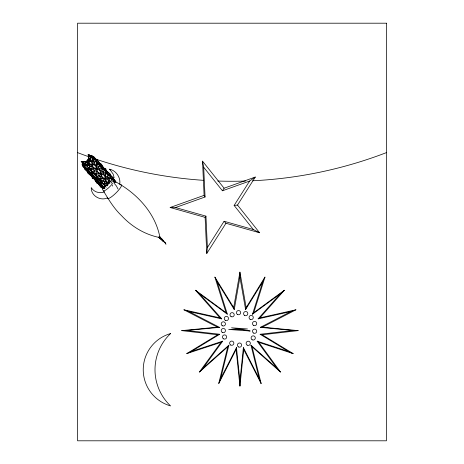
<?xml version="1.0" encoding="UTF-8"?>
<svg xmlns="http://www.w3.org/2000/svg" width="464" height="464" viewBox="0 0 464 464"><rect width="100%" height="100%" fill="white"/><g stroke="black" fill="none" stroke-linecap="round" stroke-linejoin="round"><path stroke-width="0.7" d="M101.152 164.36L100.908 183.141L99.592 183.025M112.648 185.24L112.497 186.087M259.585 232.76L225.962 223.259L206.787 253.466L207.396 247.55L205.946 216.149L175.525 207.553L170.155 207.495L204.108 195.356L202.524 161.153L224.089 188.21L255.293 177.057L237.516 205.065L234.129 205.436L253.327 229.535L259.585 232.76L237.516 205.065M243.391 347.646L243.733 349.485L239.929 386.054L239.929 380.932L243.391 347.646L259.179 378.549L261.081 383.438L252.091 346.817L250.995 345.222L259.179 378.549M119.741 184.272C120.918 177.608 116.035 170.34 109.318 169.169L110.275 169.969M239.929 277.252L234.256 309.529L233.694 307.597L239.929 272.124L246.164 307.597L245.601 309.529L239.929 277.252L239.929 272.124M218.77 383.438L220.678 378.549L228.862 345.222L227.766 346.817L218.77 383.438L236.124 349.485L236.466 347.646L239.929 380.932M107.683 197.716C100.763 201.521 90.793 195.721 91.246 187.589C93.821 192.119 99.98 193.935 104.661 191.742M87.76 160.857L89.233 154.75L92.226 157.888M111.667 180.879L112.16 178.843L107.178 173.606M108.321 184.185L110.606 174.98L105.937 170.462M252.532 314.169L262.711 281.805L264.961 277.13L253.779 312.695L252.532 314.169L280.349 293.753L284.345 290.255L259.915 317.857L258.117 318.867L280.349 293.753M159.477 238.281L159.79 237.783M165.741 243.53L158.845 237.249L159.106 236.826M165.799 243.472L159.593 236.478L158.845 237.249M220.678 378.549L236.466 347.646M90.439 156.525L91.153 155.266L92.649 156.838M112.653 181.871L114.08 179.359L110.09 175.172M88.514 158.856L85.376 164.117L91.652 171.146M246.164 307.597L264.961 277.13M245.601 309.529L262.711 281.805M207.396 247.55L224.077 221.27L253.327 229.535M234.129 205.436L249.597 181.07L255.293 177.057M202.524 161.153L203.684 167.231L222.447 190.779L224.089 188.21M160.857 238.995C160.277 241.025 163.224 237.295 161.049 238.774M206.787 253.466L205.123 217.372L205.946 216.149M199.416 372.006L220.974 342.368L222.679 341.173L203.064 368.143L199.416 372.006L227.766 346.817M109.579 182.253L107.457 184.684M88.734 159.117L83.665 165.103L97.185 180.235M82.534 165.404L83.52 164.447M85.492 162.528L88.949 159.175M91.414 156.78L92.4 155.823L96.645 160.573M85.654 165.016L84.175 166.454L102.689 188.628M87.133 163.577L91.077 159.749M93.049 157.83L94.035 156.873L100.224 164.186M88.85 172.295L87.864 173.252L100.386 183.489L110.252 173.907L105.896 170.346M93.136 177.248L92.15 178.205L96.1 178.541L105.966 168.96L104.649 168.844M110.623 180.954L103.716 187.659L84.529 169.082M111.609 179.997L113.581 178.077L109.951 174.563M162.209 239.714C160.811 241.425 163.931 239.325 162.296 239.639M203.064 368.143L228.862 345.222M105.78 186.157L106.604 185.472M85.875 161.919L92.783 156.252M253.779 312.695L284.345 290.255M85.84 161.704L92.353 157.342L96.216 161.669M220.974 342.368L186.76 353.603L217.709 334.776L219.71 334.266L186.963 330.484L181.726 330.617L217.709 334.776M186.76 353.603L191.545 351.393L219.71 334.266M260.379 327.335L290.853 311.559L295.887 309.824L262.398 327.161L260.379 327.335L292.894 330.484L298.132 330.617L262.143 334.776L260.147 334.266L292.894 330.484M83.891 163.258L82.035 164.123L86.026 168.31M165.636 243.374L165.184 242.898M175.525 207.553L205.059 196.991L203.684 167.231M222.447 190.779L249.597 181.07M85.312 163.009L82.151 164.128L84.001 166.35M86.577 162.562L96.06 159.198M191.545 351.393L222.679 341.173M259.915 317.857L295.887 309.824M258.117 318.867L290.853 311.559M110.078 182.677L101.488 183.831L91.64 174.29M114.376 182.103L115.809 181.905L114.254 180.403M181.726 330.617L217.454 327.161L219.478 327.335L189.005 311.559L183.97 309.824L217.454 327.161M186.963 330.484L219.478 327.335M166.042 244.197L165.712 244.168M86.258 161.53L82.261 161.524L87.244 166.762M107.851 185.623L105.189 185.617L98.211 178.28M160.701 237.185L160.469 238.183L159.442 238.432M110.026 174.284L88.09 172.875M250.05 331L228.694 329.446L247.463 328.97L231.571 327.81L250.05 331M111.401 179.417L112.717 179.533L89.349 167.968M104.423 186.197L105.74 186.308L96.326 161.194M262.398 327.161L298.132 330.617M183.97 309.824L219.942 317.857L221.74 318.867L199.508 293.753L195.512 290.255L219.942 317.857M189.005 311.559L221.74 318.867M170.155 207.495L205.123 217.372M257.172 341.173L288.312 351.393L293.097 353.603L258.877 342.368L257.172 341.173L276.793 368.143L280.442 372.006L258.877 342.368M83.085 161.977L81.171 161.281L83.764 163.792M109.927 183.332L100.352 179.858L93.612 173.333M82.273 163.421L83.508 164.018M110.89 181.366L94.795 173.658L89.894 169.656M262.143 334.776L293.097 353.603M260.147 334.266L288.312 351.393M195.512 290.255L226.078 312.695L227.325 314.169L217.146 281.805L214.89 277.13L226.078 312.695M199.508 293.753L227.325 314.169M105.751 180.519L107.404 181.853M102.799 167.04L106.065 169.714L104.568 187.688L102.933 186.354M97.411 163.322L101.767 166.883L107.486 185.919M112.595 177.944L113.68 178.831L96.953 178.565L89.332 172.335M84.431 168.328L88.241 171.442M92.046 177.451L97.492 181.9M250.995 345.222L276.793 368.143M252.091 346.817L280.442 372.006M105.804 170.549L107.88 172.556M89.181 155.51L88.143 154.5L88.711 158.7M103.182 169.064L107.329 173.084L108.651 182.868M90.503 170.317L91.541 171.32M82.308 165.254L84.9 167.765M87.493 170.276L90.602 173.287M87.51 172.179L89.065 173.687M90.619 175.195L97.881 182.224M99.435 183.732L102.544 186.743M113.402 182.282A7.001 1.392 -44.6 0 0 113.721 180.815C135.888 192.206 155.394 212.483 159.964 237.614C145.07 234.697 131.933 226.826 121.58 215.714C113.57 208.156 108.054 198.546 102.469 189.341L102.37 188.836M102.614 167.313L103.611 168.362M109.968 175.073L115.455 180.838M88.74 168.333L91.727 171.477M93.722 173.571L97.214 177.236M90.01 172.504L87.023 169.36L88.282 171.059M91.507 174.07L104.963 188.216M82.662 166.327L104.093 188.848M224.077 221.27L225.962 223.259M110.258 169.981L113.164 174.151L114.138 177.782M102.538 167.168L103.507 168.252M113.547 179.487L115.959 182.19M97.179 162.748L98.148 163.827M112.149 179.498L115.049 182.741M93.102 172.765L100.346 180.873M102.759 183.57L106.14 187.357M98.153 181.314L100.085 183.477M102.016 185.635L104.429 188.338M82.151 164.975L103.298 188.639M114.086 183.176L116.284 185.82L118.03 189.034M102.109 167.991L97.022 161.895L81.188 161.431L83.503 164.204M92.655 156.942L91.269 155.278L86.942 168.049L97.127 180.241M97.452 177.538L90.045 168.67L88.166 154.657M98.374 178.646L100.23 180.867M102.544 183.64L103.466 184.747M98.055 181.354L98.977 182.462M103.141 187.45L104.069 188.558M91.872 175.769L102.057 187.966M103.884 168.183L100.485 163.659L84.03 165.399L86.153 168.229M100.589 164.262L97.191 159.738L87.325 169.319L100.92 187.421M102.712 167.092L103.565 168.223M105.502 171.668L102.527 167.713L81.989 161.35L84.112 164.175M94.418 158.247L93.142 156.548L91.373 172.509L98.171 181.563M90.666 156.838L88.966 154.576L95.555 174.487L100.653 181.273M101.57 186.087L103.269 188.349M90.828 174.452L92.104 176.152M92.951 177.283L97.626 183.506M110.948 181.615L111.963 183.268M214.89 277.13L233.694 307.597M217.146 281.805L234.256 309.529M204.108 195.356L205.059 196.991M106.697 171.361L105.392 168.96L87.505 168.589L89.784 172.794M109.017 175.705L108.042 173.901L84.854 163.641L85.834 165.445M103.663 168.188L101.378 163.983L91.512 173.565L96.732 183.181M97.272 160.938L96.616 159.738L96.274 177.811L98.559 182.016M92.481 158.067L91.831 156.867L102.045 182.48M99.215 183.216L99.864 184.423M100.52 185.623L101.494 187.427M90.439 174L92.725 178.205M243.733 349.485L261.081 383.438M236.124 349.485L239.929 386.054M386.437 152.615A430.528 430.528 0 0 1 252.625 180.774M245.514 181.053A430.528 430.528 0 0 1 217.773 181.03M203.563 180.328A430.528 430.528 0 0 1 94.969 158.879M88.914 156.797A430.528 430.528 0 0 1 77.563 152.615M120.623 184.794A9.651 1.92 -44.6 0 1 116.081 192.862A9.651 1.92 -44.6 0 1 107.613 197.745M112.549 183.564A7.001 1.392 -44.6 0 1 107.486 188.767A7.001 1.392 -44.6 0 1 103.808 190.692M162.98 241.274C163.746 241.889 163.925 239.743 162.98 241.274M386.437 23.2L77.563 23.2L77.563 440.8L386.437 440.8L386.437 23.2M222.273 325.74A2.117 2.117 0 0 0 225.452 323.907A2.117 2.117 0 0 0 222.273 322.074A2.117 2.117 0 0 0 222.273 325.74M222.273 332.415A2.117 2.117 0 0 0 225.452 330.583A2.117 2.117 0 0 0 222.273 328.744A2.117 2.117 0 0 0 222.273 332.415M223.497 338.842A2.117 2.117 0 0 0 226.676 337.009A2.117 2.117 0 0 0 223.497 335.17A2.117 2.117 0 0 0 223.497 338.842M230.695 345.019A2.117 2.117 0 0 0 233.868 343.18A2.117 2.117 0 0 0 230.695 341.347A2.117 2.117 0 0 0 230.695 345.019M238.461 346.927A2.117 2.117 0 0 0 241.634 345.094A2.117 2.117 0 0 0 238.461 343.256A2.117 2.117 0 0 0 238.461 346.927M247.179 345.146A2.117 2.117 0 0 0 250.351 343.308A2.117 2.117 0 0 0 247.179 341.475A2.117 2.117 0 0 0 247.179 345.146M252.149 339.787A2.117 2.117 0 0 0 255.328 337.954A2.117 2.117 0 0 0 252.149 336.122A2.117 2.117 0 0 0 252.149 339.787M253.547 333.048A2.117 2.117 0 0 0 256.725 331.215A2.117 2.117 0 0 0 253.547 329.376A2.117 2.117 0 0 0 253.547 333.048M253.547 325.368A2.117 2.117 0 0 0 256.725 323.536A2.117 2.117 0 0 0 253.547 321.697A2.117 2.117 0 0 0 253.547 325.368M250.119 319.336A2.117 2.117 0 0 0 253.298 317.504A2.117 2.117 0 0 0 250.119 315.665A2.117 2.117 0 0 0 250.119 319.336M244.632 315.445A2.117 2.117 0 0 0 247.811 313.612A2.117 2.117 0 0 0 244.632 311.779A2.117 2.117 0 0 0 244.632 315.445M237.493 314.488A2.117 2.117 0 0 0 240.671 312.655A2.117 2.117 0 0 0 237.493 310.822A2.117 2.117 0 0 0 237.493 314.488M231.049 316.593A2.117 2.117 0 0 0 234.227 314.76A2.117 2.117 0 0 0 231.049 312.927A2.117 2.117 0 0 0 231.049 316.593M225.336 320.34A2.117 2.117 0 0 0 228.514 318.507A2.117 2.117 0 0 0 225.336 316.668A2.117 2.117 0 0 0 225.336 320.34M170.566 333.575A37.601 37.601 0 0 0 170.566 405.919A49.805 49.805 0 0 1 170.566 333.575"/></g></svg>
